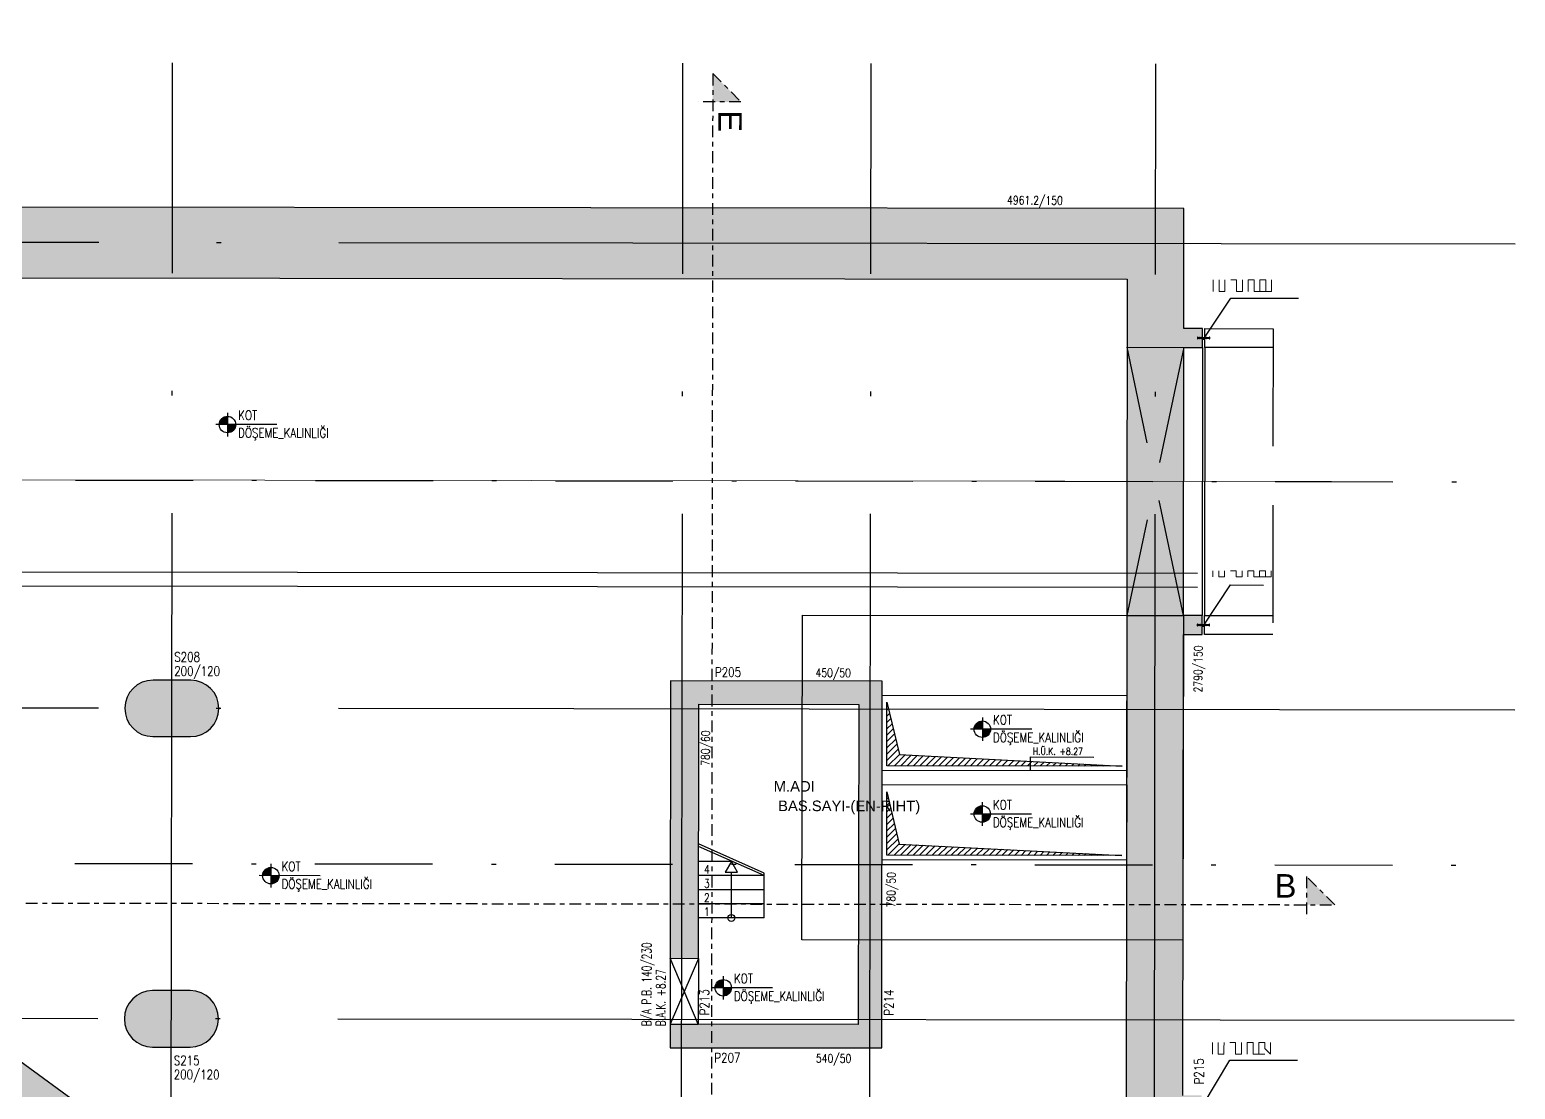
# Model space of a CAD drawing. Header units: millimetres. Extents: x 400382 to 401267, y 4543945 to 4544126.
# Drawn here: x 400792.59 to 400824.16, y 4544017 to 4544039.52 of the extents above; entities that cross this region are included whole.
import ezdxf
from ezdxf.enums import TextEntityAlignment as Align

# ---------------------------------------------------------------- set-up
doc = ezdxf.new("R2010")
doc.units = ezdxf.units.MM
for name, pattern in [('AKS', [3, 2.5, -0.25, 0, -0.25]), ('CENTER', [2, 1.25, -0.25, 0.25, -0.25]), ('CIZGI', [0.4, 0.25, -0.15]), ('DASHDOT2', [0.5, 0.25, -0.125, 0, -0.125]), ('HIDDEN', [0.375, 0.25, -0.125]), ('UUC-ST-KAL-I05-101-U-000$0$ACAD_ISO05W100', [33, 24, -3, 0, -3, 0, -3])]:
    doc.linetypes.add(name, pattern=pattern)
doc.layers.add('A-DETL', color=90, linetype='Continuous', lineweight=15)
for name, color, linetype in [('aks prota', 2, 'AKS'), ('boşluk prota', 2, 'Continuous'), ('boşluk taraması prota', 252, 'Continuous'), ('kesit tarama prota', 252, 'Continuous'), ('kiriş prota', 6, 'Continuous'), ('kolon prota', 1, 'Continuous'), ('kolon tarama prota', 252, 'Continuous'), ('lkolon prota', 4, 'Continuous'), ('lperde prota', 4, 'Continuous'), ('merdiven prota', 2, 'Continuous'), ('metraj prota', 2, 'Continuous'), ('not prota', 2, 'Continuous'), ('not çizgisi prota', 4, 'Continuous'), ('perde prota', 1, 'Continuous'), ('PRT-AL-TUNEL_EKSENI', 14, 'DASHDOT2'), ('skesit prota', 7, 'Continuous'), ('st-s_level (kot)', 6, 'Continuous'), ('st-s_levelmark (kot işareti)', 4, 'Continuous'), ('st_s_not çizgisi', 4, 'CIZGI'), ('st_s_ölçü', 4, 'Continuous'), ('temel prota', 6, 'Continuous'), ('tkesit prota', 7, 'Continuous'), ('tkolon prota', 6, 'Continuous'), ('tnot prota', 4, 'Continuous'), ('tperde prota', 6, 'Continuous'), ('UUC-ST-KAL-I05-101-U-000$0$st_s_su tutucu', 2, 'Continuous')]:
    doc.layers.add(name, color=color, linetype=linetype)
doc.styles.add('Arial', font='Arial.ttf')
doc.styles.add('OLCU', font='romanstw.shx')
doc.styles.add('PRT-MI-a_Arial', font='Arial.ttf', dxfattribs={"height": 30})
doc.styles.add('tkolon', font='romanstw.shx')
doc.styles.add('TNOT', font='romanstw.shx', dxfattribs={"width": 0.8, "height": 250})

msp = doc.modelspace()

# ---------------------------------------------------------------- hatches: boundary and pattern name
at = {"layer": 'kesit tarama prota'}
h = msp.add_hatch(color=256, dxfattribs=at)
h.dxf.hatch_style = 1
h.paths.add_polyline_path([(400807.70541, 4544037.98835), (400807.10616, 4544038.5891), (400807.10541, 4544037.9891)])
h = msp.add_hatch(color=256, dxfattribs=at)
h.dxf.hatch_style = 1
h.paths.add_polyline_path([(400819.72639, 4544021.52404), (400820.32565, 4544020.92328), (400819.72564, 4544020.92403)])
at = {"layer": 'kolon tarama prota'}
h = msp.add_hatch(color=256, dxfattribs=at)
h.dxf.hatch_style = 1
h.paths.add_polyline_path([(400803.72632, 4544009.33707), (400715.93468, 4544073.28909), (400690.79298, 4544038.77523), (400692.00541, 4544037.89203), (400705.8401, 4544027.81608), (400705.82967, 4544017.50939), (400720.00495, 4544017.49169), (400733.14296, 4544007.9252), (400805.78903, 4544007.83448)])
h.paths.add_polyline_path([(400733.45489, 4544009.92483), (400720.72959, 4544019.1908), (400707.52936, 4544019.20728), (400707.54135, 4544028.80376), (400693.46935, 4544039.05249), (400716.49142, 4544070.65657), (400799.97638, 4544009.84175)], flags=16)
h.paths.add_polyline_path([(400750.0006, 4544017.95423), (400750.00216, 4544019.20424), (400747.90215, 4544019.20686), (400747.90058, 4544017.95685), (400746.43136, 4544017.95869), (400746.4411, 4544025.75874), (400750.64986, 4544025.75349), (400750.6483, 4544024.50348), (400752.74831, 4544024.50085), (400752.74935, 4544025.75086), (400762.30539, 4544025.73893), (400762.30436, 4544024.48873), (400764.03966, 4544024.48656), (400764.03148, 4544017.93671), (400761.73966, 4544017.93957), (400761.74122, 4544019.18958), (400759.64121, 4544019.1922), (400759.63964, 4544017.94219)], flags=0)
h.paths.add_polyline_path([(400750.30098, 4544018.25386), (400750.30254, 4544019.50387), (400747.60252, 4544019.50724), (400747.60096, 4544018.25723), (400746.73174, 4544018.25832), (400746.74073, 4544025.45836), (400750.34948, 4544025.45386), (400750.34792, 4544024.20385), (400753.04794, 4544024.20048), (400753.0495, 4544025.45049), (400762.00554, 4544025.4393), (400762.00398, 4544024.1891), (400763.73928, 4544024.18693), (400763.73185, 4544018.23709), (400762.04004, 4544018.2392), (400762.0416, 4544019.48921), (400759.34158, 4544019.49258), (400759.34002, 4544018.24257)], flags=0)
h.paths.add_polyline_path([(400728.48066, 4544057.22162), (400728.23818, 4544057.39825), (400729.41578, 4544059.01483), (400729.65826, 4544058.83819)], flags=0)
h = msp.add_hatch(color=256, dxfattribs=at)
h.dxf.hatch_style = 1
h.paths.add_polyline_path([(400769.48527, 4544034.28003), (400815.91744, 4544034.22205), (400815.88634, 4544009.32188), (400803.72632, 4544009.33707), (400805.78903, 4544007.83448), (400817.08448, 4544007.82037), (400817.08766, 4544010.37039), (400817.48766, 4544010.36989), (400817.48816, 4544010.76989), (400817.08816, 4544010.77039), (400817.09528, 4544016.47043), (400817.49528, 4544016.46993), (400817.49578, 4544016.86993), (400817.09578, 4544016.87043), (400817.10802, 4544026.6705), (400817.50802, 4544026.67), (400817.50852, 4544027.07), (400817.10852, 4544027.0705), (400817.11563, 4544032.77054), (400817.51564, 4544032.77004), (400817.51614, 4544033.17004), (400817.11613, 4544033.17054), (400817.11932, 4544035.72056), (400767.42256, 4544035.78262)])
h = msp.add_hatch(color=256, dxfattribs=at)
h.dxf.hatch_style = 1
edge = h.paths.add_edge_path()
edge.add_arc((400795.21087, 4544025.09783), 0.6, 89.928447, 269.928447)
edge.add_line((400795.21012, 4544024.49783), (400796.01013, 4544024.49683))
edge.add_arc((400796.01088, 4544025.09683), 0.6, 269.928447, 449.928447)
edge.add_line((400796.01163, 4544025.69684), (400795.21162, 4544025.69783))
h = msp.add_hatch(color=256, dxfattribs=at)
h.dxf.hatch_style = 1
h.paths.add_polyline_path([(400810.70945, 4544025.67848), (400806.20942, 4544025.6841), (400806.20205, 4544019.78426), (400806.80206, 4544019.78351), (400806.8088, 4544025.18335), (400810.20882, 4544025.1791), (400810.20033, 4544018.37906), (400806.2003, 4544018.38405), (400806.19968, 4544017.88405), (400810.69971, 4544017.87843)])
h = msp.add_hatch(color=256, dxfattribs=at)
h.dxf.hatch_style = 1
edge = h.paths.add_edge_path()
edge.add_arc((400795.20263, 4544018.49779), 0.6, 89.928447, 269.928447)
edge.add_line((400795.20188, 4544017.89778), (400796.00188, 4544017.89678))
edge.add_arc((400796.00263, 4544018.49679), 0.6, 269.928447, 449.928447)
edge.add_line((400796.00338, 4544019.09679), (400795.20338, 4544019.09779))
at = {"layer": 'st-s_levelmark (kot işareti)'}
h = msp.add_hatch(color=256, dxfattribs=at)
h.paths.add_polyline_path([(400796.79369, 4544031.30466, 0.41421356), (400796.61847, 4544031.12988), (400796.79347, 4544031.12966)])
h.paths.add_polyline_path([(400796.96847, 4544031.12944), (400796.79347, 4544031.12966), (400796.79325, 4544030.95466, 0.41421356)])
h = msp.add_hatch(color=256, dxfattribs=at)
h.paths.add_polyline_path([(400812.83681, 4544024.82971, 0.41421356), (400812.66159, 4544024.65493), (400812.83659, 4544024.65471)])
h.paths.add_polyline_path([(400813.01159, 4544024.65449), (400812.83659, 4544024.65471), (400812.83637, 4544024.47971, 0.41421356)])
h = msp.add_hatch(color=256, dxfattribs=at)
h.paths.add_polyline_path([(400812.83455, 4544023.02639, 0.41421356), (400812.65933, 4544022.85161), (400812.83434, 4544022.85139)])
h.paths.add_polyline_path([(400813.00934, 4544022.85117), (400812.83434, 4544022.85139), (400812.83412, 4544022.67639, 0.41421356)])
h = msp.add_hatch(color=256, dxfattribs=at)
h.paths.add_polyline_path([(400797.71639, 4544021.71645, 0.41421356), (400797.54117, 4544021.54166), (400797.71618, 4544021.54145)])
h.paths.add_polyline_path([(400797.89118, 4544021.54123), (400797.71618, 4544021.54145), (400797.71596, 4544021.36644, 0.41421356)])
h = msp.add_hatch(color=256, dxfattribs=at)
h.paths.add_polyline_path([(400807.33027, 4544019.3331, 0.41421356), (400807.15505, 4544019.15832), (400807.33005, 4544019.1581)])
h.paths.add_polyline_path([(400807.50505, 4544019.15788), (400807.33005, 4544019.1581), (400807.32983, 4544018.9831, 0.41421356)])

# ---------------------------------------------------------------- linework, layer by layer
at = {"layer": 'A-DETL', "color": 1, "lineweight": 5}
msp.add_line((400664.53233, 4544030.11107), (400820.25627, 4544029.91659), dxfattribs=at)
at = {"layer": 'aks prota', "ltscale": 10}
for p, q in [((400795.58484, 4544004.24919), (400795.62801, 4544038.81864)), ((400806.42991, 4544004.23565), (400806.47309, 4544038.81026)), ((400810.42994, 4544004.23065), (400810.47312, 4544038.80526)), ((400816.47998, 4544004.22309), (400816.52316, 4544038.79771)), ((400824.16231, 4544034.96176), (400660.96834, 4544035.16556)), ((400824.14995, 4544025.06169), (400660.95598, 4544025.26549)), ((400824.14171, 4544018.46165), (400660.94774, 4544018.66545))]:
    msp.add_line(p, q, dxfattribs=at)
at = {"layer": 'boşluk prota', "ltscale": 0.05}
for p, q in [((400810.8072, 4544023.87721), (400810.80889, 4544025.22722)), ((400810.80889, 4544025.22722), (400811.0736, 4544024.11423)), ((400815.80451, 4544023.87097), (400810.8072, 4544023.87721)), ((400811.0736, 4544024.11423), (400815.80451, 4544023.87097)), ((400810.805, 4544021.97606), (400810.80668, 4544023.32607)), ((400810.80668, 4544023.32607), (400811.07139, 4544022.21308)), ((400811.07139, 4544022.21308), (400815.8023, 4544021.96982)), ((400815.8023, 4544021.96982), (400810.805, 4544021.97606))]:
    msp.add_line(p, q, dxfattribs=at)
at = {"layer": 'boşluk taraması prota', "linetype": 'Continuous', "ltscale": 2}
for p, q in [((400810.80886, 4544025.20039), (400810.81404, 4544025.20556)), ((400810.80835, 4544024.79627), (400810.89163, 4544024.87934)), ((400810.80852, 4544024.93098), (400810.86576, 4544024.98808)), ((400810.80869, 4544025.06568), (400810.8399, 4544025.09682)), ((400810.80785, 4544024.39216), (400810.96921, 4544024.55312)), ((400810.80801, 4544024.52686), (400810.94335, 4544024.66186)), ((400810.80818, 4544024.66157), (400810.91749, 4544024.7706)), ((400810.80734, 4544023.98804), (400811.0468, 4544024.22691)), ((400810.80751, 4544024.12275), (400811.02094, 4544024.33565)), ((400810.80768, 4544024.25745), (400810.99508, 4544024.44438)), ((400810.83107, 4544023.87718), (400811.07266, 4544024.11817)), ((400810.96577, 4544023.87701), (400811.19722, 4544024.10787)), ((400811.10048, 4544023.87684), (400811.32548, 4544024.10128)), ((400811.23518, 4544023.87667), (400811.45374, 4544024.09468)), ((400811.36989, 4544023.8765), (400811.582, 4544024.08809)), ((400811.50459, 4544023.87634), (400811.71026, 4544024.08149)), ((400811.6393, 4544023.87617), (400811.83853, 4544024.0749)), ((400811.774, 4544023.876), (400811.96679, 4544024.0683)), ((400811.90871, 4544023.87583), (400812.09505, 4544024.06171)), ((400812.04341, 4544023.87566), (400812.22331, 4544024.05511)), ((400812.17812, 4544023.87549), (400812.35157, 4544024.04852)), ((400812.31282, 4544023.87533), (400812.47983, 4544024.04192)), ((400812.44753, 4544023.87516), (400812.6081, 4544024.03533)), ((400812.58223, 4544023.87499), (400812.73636, 4544024.02873)), ((400812.71694, 4544023.87482), (400812.86462, 4544024.02214)), ((400812.85164, 4544023.87465), (400812.99288, 4544024.01554)), ((400812.98635, 4544023.87449), (400813.12114, 4544024.00895)), ((400813.12105, 4544023.87432), (400813.2494, 4544024.00235)), ((400813.25576, 4544023.87415), (400813.37767, 4544023.99575)), ((400813.39046, 4544023.87398), (400813.50593, 4544023.98916)), ((400813.52517, 4544023.87381), (400813.63419, 4544023.98256)), ((400813.65987, 4544023.87364), (400813.76245, 4544023.97597)), ((400813.79457, 4544023.87348), (400813.89071, 4544023.96937)), ((400813.92928, 4544023.87331), (400814.01897, 4544023.96278)), ((400814.06398, 4544023.87314), (400814.14724, 4544023.95618)), ((400814.19869, 4544023.87297), (400814.2755, 4544023.94959)), ((400814.33339, 4544023.8728), (400814.40376, 4544023.94299)), ((400814.4681, 4544023.87263), (400814.53202, 4544023.9364)), ((400814.6028, 4544023.87247), (400814.66028, 4544023.9298)), ((400814.73751, 4544023.8723), (400814.78854, 4544023.92321)), ((400814.87221, 4544023.87213), (400814.91681, 4544023.91661)), ((400815.00692, 4544023.87196), (400815.04507, 4544023.91002)), ((400815.14162, 4544023.87179), (400815.17333, 4544023.90342)), ((400815.27633, 4544023.87163), (400815.30159, 4544023.89683)), ((400815.41103, 4544023.87146), (400815.42985, 4544023.89023)), ((400815.54574, 4544023.87129), (400815.55811, 4544023.88364)), ((400815.68044, 4544023.87112), (400815.68638, 4544023.87704)), ((400810.80665, 4544023.29924), (400810.81183, 4544023.30441)), ((400810.80614, 4544022.89512), (400810.88942, 4544022.97819)), ((400810.80631, 4544023.02983), (400810.86356, 4544023.08693)), ((400810.80648, 4544023.16453), (400810.8377, 4544023.19567)), ((400810.80564, 4544022.49101), (400810.96701, 4544022.65197)), ((400810.80581, 4544022.62571), (400810.94115, 4544022.76071)), ((400810.80598, 4544022.76042), (400810.91528, 4544022.86945)), ((400810.80514, 4544022.08689), (400811.0446, 4544022.32576)), ((400810.8053, 4544022.2216), (400811.01873, 4544022.4345)), ((400810.80547, 4544022.3563), (400810.99287, 4544022.54323)), ((400810.82886, 4544021.97603), (400811.07046, 4544022.21702)), ((400810.96357, 4544021.97586), (400811.19501, 4544022.20672)), ((400811.09827, 4544021.97569), (400811.32327, 4544022.20013)), ((400811.23298, 4544021.97552), (400811.45154, 4544022.19353)), ((400811.36768, 4544021.97535), (400811.5798, 4544022.18694)), ((400811.50239, 4544021.97519), (400811.70806, 4544022.18034)), ((400811.63709, 4544021.97502), (400811.83632, 4544022.17375)), ((400811.7718, 4544021.97485), (400811.96458, 4544022.16715)), ((400811.9065, 4544021.97468), (400812.09284, 4544022.16056)), ((400812.04121, 4544021.97451), (400812.22111, 4544022.15396)), ((400812.17591, 4544021.97434), (400812.34937, 4544022.14737)), ((400812.31062, 4544021.97418), (400812.47763, 4544022.14077)), ((400812.44532, 4544021.97401), (400812.60589, 4544022.13418)), ((400812.58003, 4544021.97384), (400812.73415, 4544022.12758)), ((400812.71473, 4544021.97367), (400812.86241, 4544022.12099)), ((400812.84944, 4544021.9735), (400812.99068, 4544022.11439)), ((400812.98414, 4544021.97334), (400813.11894, 4544022.1078)), ((400813.11885, 4544021.97317), (400813.2472, 4544022.1012)), ((400813.25355, 4544021.973), (400813.37546, 4544022.0946)), ((400813.38825, 4544021.97283), (400813.50372, 4544022.08801)), ((400813.52296, 4544021.97266), (400813.63198, 4544022.08141)), ((400813.65766, 4544021.97249), (400813.76025, 4544022.07482)), ((400813.79237, 4544021.97233), (400813.88851, 4544022.06822)), ((400813.92707, 4544021.97216), (400814.01677, 4544022.06163)), ((400814.06178, 4544021.97199), (400814.14503, 4544022.05503)), ((400814.19648, 4544021.97182), (400814.27329, 4544022.04844)), ((400814.33119, 4544021.97165), (400814.40155, 4544022.04184)), ((400814.46589, 4544021.97148), (400814.52982, 4544022.03525)), ((400814.6006, 4544021.97132), (400814.65808, 4544022.02865)), ((400814.7353, 4544021.97115), (400814.78634, 4544022.02206)), ((400814.87001, 4544021.97098), (400814.9146, 4544022.01546)), ((400815.00471, 4544021.97081), (400815.04286, 4544022.00887)), ((400815.13942, 4544021.97064), (400815.17112, 4544022.00227)), ((400815.27412, 4544021.97048), (400815.29938, 4544021.99568)), ((400815.40883, 4544021.97031), (400815.42765, 4544021.98908)), ((400815.54353, 4544021.97014), (400815.55591, 4544021.98249)), ((400815.67824, 4544021.96997), (400815.68417, 4544021.97589))]:
    msp.add_line(p, q, dxfattribs=at)
at = {"layer": 'kiriş prota'}
for p, q in [((400817.51564, 4544032.77004), (400817.50852, 4544027.07)), ((400808.20041, 4544020.64157), (400808.20161, 4544021.59625))]:
    msp.add_line(p, q, dxfattribs=at)
at = {"layer": 'kolon prota', "color": 1}
for p, q in [((400796.01163, 4544025.69684), (400795.21162, 4544025.69783)), ((400795.21012, 4544024.49783), (400796.01013, 4544024.49683)), ((400796.00338, 4544019.09679), (400795.20338, 4544019.09779)), ((400795.20188, 4544017.89778), (400796.00188, 4544017.89678))]:
    msp.add_line(p, q, dxfattribs=at)
for centre, start, end in [((400795.21087, 4544025.09783), 89.928447, 269.928447), ((400796.01088, 4544025.09683), 269.928447, 89.928447), ((400795.20263, 4544018.49779), 89.928447, 269.928447), ((400796.00263, 4544018.49679), 269.928447, 89.928447)]:
    msp.add_arc(centre, 0.6, start, end, dxfattribs=at)
at = {"layer": 'kolon tarama prota'}
for p, q in [((400817.56564, 4544032.76998), (400817.56614, 4544033.16998)), ((400817.56614, 4544033.16998), (400819.01615, 4544033.16817)), ((400817.56564, 4544032.76998), (400817.55852, 4544027.06994)), ((400819.01565, 4544032.76817), (400817.56564, 4544032.76998)), ((400817.55802, 4544026.66994), (400817.55852, 4544027.06994)), ((400817.55852, 4544027.06994), (400819.00853, 4544027.06813)), ((400819.00803, 4544026.66813), (400817.55802, 4544026.66994))]:
    msp.add_line(p, q, dxfattribs=at)
at = {"layer": 'kolon tarama prota', "linetype": 'HIDDEN', "ltscale": 10}
msp.add_line((400819.01615, 4544033.16817), (400819.00803, 4544026.66813), dxfattribs=at)
at = {"layer": 'merdiven prota', "linetype": 'HIDDEN', "ltscale": 10}
for p, q in [((400817.11563, 4544032.77054), (400815.90851, 4544027.072)), ((400815.91563, 4544032.77204), (400817.11563, 4544032.77054)), ((400817.10852, 4544027.0705), (400815.91563, 4544032.77204)), ((400815.90851, 4544027.072), (400817.10852, 4544027.0705)), ((400808.20154, 4544021.54158), (400806.8023, 4544022.16243)), ((400808.20161, 4544021.59625), (400806.80237, 4544022.2171)), ((400807.52351, 4544021.84243), (400806.80463, 4544021.84333)), ((400808.20154, 4544021.54158), (400806.80425, 4544021.54332)), ((400808.20116, 4544021.24158), (400806.80388, 4544021.24332)), ((400808.20079, 4544020.94157), (400806.80351, 4544020.94332)), ((400808.20041, 4544020.64157), (400806.80313, 4544020.64332)), ((400806.19933, 4544019.78406), (400806.80206, 4544019.78351)), ((400806.80031, 4544018.38493), (400806.19933, 4544019.78406)), ((400806.80206, 4544019.78351), (400806.2003, 4544018.38405)), ((400806.2003, 4544018.38405), (400806.80031, 4544018.38493))]:
    msp.add_line(p, q, dxfattribs=at)
at = {"layer": 'metraj prota', "color": 4}
msp.add_lwpolyline([(400807.50327, 4544021.84245), (400807.37309, 4544021.61761), (400807.63289, 4544021.61729)], close=True, dxfattribs=at)
msp.add_lwpolyline([(400807.50177, 4544020.64244), (400807.50299, 4544021.61745)], dxfattribs=at)
msp.add_circle((400807.50177, 4544020.64244), 0.075, dxfattribs=at)
at = {"layer": 'not prota', "ltscale": 0.1}
for p, q in [((400813.85981, 4544023.77339), (400813.86017, 4544024.06359)), ((400813.86017, 4544024.06359), (400815.20471, 4544024.06191))]:
    msp.add_line(p, q, dxfattribs=at)
at = {"layer": 'not çizgisi prota'}
for points in [[(400817.54964, 4544032.96866), (400818.11418, 4544033.82006), (400819.55257, 4544033.81826)], [(400817.54202, 4544026.86862), (400818.10656, 4544027.72002), (400818.81277, 4544027.71914)], [(400817.52928, 4544016.66855), (400818.09395, 4544017.61995), (400819.53234, 4544017.61815)]]:
    msp.add_lwpolyline(points, dxfattribs=at)
at = {"layer": 'perde prota'}
for p, q in [((400715.93468, 4544073.28909), (400805.78903, 4544007.83448)), ((400817.11932, 4544035.72056), (400767.42256, 4544035.78262)), ((400817.11613, 4544033.17054), (400817.11932, 4544035.72056)), ((400769.48527, 4544034.28003), (400815.91744, 4544034.22205)), ((400815.91744, 4544034.22205), (400815.88634, 4544009.32188)), ((400817.51614, 4544033.17004), (400817.11613, 4544033.17054)), ((400817.51564, 4544032.77004), (400817.51614, 4544033.17004)), ((400817.10852, 4544027.0705), (400817.11563, 4544032.77054)), ((400817.11563, 4544032.77054), (400817.51564, 4544032.77004)), ((400817.50852, 4544027.07), (400817.10852, 4544027.0705)), ((400817.50802, 4544026.67), (400817.50852, 4544027.07)), ((400817.09578, 4544016.87043), (400817.10802, 4544026.6705)), ((400817.10802, 4544026.6705), (400817.50802, 4544026.67)), ((400806.20942, 4544025.6841), (400806.20205, 4544019.78426)), ((400810.70945, 4544025.67848), (400806.20942, 4544025.6841)), ((400810.69971, 4544017.87843), (400810.70945, 4544025.67848)), ((400806.80206, 4544019.78351), (400806.8088, 4544025.18335)), ((400806.8088, 4544025.18335), (400810.20882, 4544025.1791)), ((400810.20882, 4544025.1791), (400810.20033, 4544018.37906)), ((400806.19933, 4544019.78406), (400806.2003, 4544018.38405)), ((400806.20205, 4544019.78426), (400806.80206, 4544019.78351)), ((400806.80206, 4544019.78351), (400806.80031, 4544018.38493)), ((400806.2003, 4544018.38405), (400806.19968, 4544017.88405)), ((400810.20033, 4544018.37906), (400806.2003, 4544018.38405)), ((400806.19968, 4544017.88405), (400810.69971, 4544017.87843))]:
    msp.add_line(p, q, dxfattribs=at)
at = {"layer": 'PRT-AL-TUNEL_EKSENI', "ltscale": 10}
for p, q in [((400660.96204, 4544030.11553), (400824.15601, 4544029.91172)), ((400660.95186, 4544021.96547), (400824.14583, 4544021.76167))]:
    msp.add_line(p, q, dxfattribs=at)
at = {"layer": 'skesit prota', "linetype": 'CENTER', "ltscale": 0.2}
for p, q in [((400807.10616, 4544038.5891), (400807.05813, 4544000.13444)), ((400807.10616, 4544038.5891), (400807.70541, 4544037.98835)), ((400807.70541, 4544037.98835), (400806.80541, 4544037.98947)), ((400819.72639, 4544021.52404), (400819.72527, 4544020.62403)), ((400820.32565, 4544020.92328), (400819.72639, 4544021.52404)), ((400657.75932, 4544021.1263), (400820.32565, 4544020.92328))]:
    msp.add_line(p, q, dxfattribs=at)
at = {"layer": 'st-s_levelmark (kot işareti)'}
for p, q in [((400796.79379, 4544031.37966), (400796.79316, 4544030.87966)), ((400797.84348, 4544031.12835), (400796.54347, 4544031.12997)), ((400812.8369, 4544024.90471), (400812.83628, 4544024.40471)), ((400813.88659, 4544024.6534), (400812.58659, 4544024.65502)), ((400812.83465, 4544023.10139), (400812.83402, 4544022.60139)), ((400813.88434, 4544022.85008), (400812.58433, 4544022.8517)), ((400797.71649, 4544021.79145), (400797.71586, 4544021.29144)), ((400798.76618, 4544021.54013), (400797.46617, 4544021.54176)), ((400808.38006, 4544019.15679), (400807.08005, 4544019.15841)), ((400807.33036, 4544019.4081), (400807.32974, 4544018.9081))]:
    msp.add_line(p, q, dxfattribs=at)
for centre in [(400796.79347, 4544031.12966), (400812.83659, 4544024.65471), (400812.83434, 4544022.85139), (400797.71618, 4544021.54145), (400807.33005, 4544019.1581)]:
    msp.add_circle(centre, 0.175, dxfattribs=at)
at = {"layer": 'st_s_ölçü', "color": 6, "lineweight": 0}
for p, q in [((400817.7444, 4544034.08399), (400817.74425, 4544033.96023)), ((400817.7444, 4544034.08399), (400817.74456, 4544034.20775)), ((400817.74456, 4544034.20775), (400817.7444, 4544034.08399)), ((400817.86832, 4544034.2076), (400817.86801, 4544033.96008)), ((400817.99177, 4544033.95992), (400817.99208, 4544034.20744)), ((400818.11584, 4544034.20729), (400818.2396, 4544034.20713)), ((400818.2396, 4544034.20713), (400818.23929, 4544033.95961)), ((400818.2396, 4544034.20713), (400818.23929, 4544033.95961)), ((400818.36305, 4544033.95946), (400818.36336, 4544034.20698)), ((400818.48712, 4544034.20682), (400818.48681, 4544033.9593)), ((400818.48712, 4544034.20682), (400818.61088, 4544034.20667)), ((400818.61088, 4544034.20667), (400818.61057, 4544033.95915)), ((400818.73433, 4544033.95899), (400818.73464, 4544034.20652)), ((400818.73449, 4544034.08276), (400818.73433, 4544033.95899)), ((400818.73464, 4544034.20652), (400818.73449, 4544034.08276)), ((400818.8584, 4544034.20636), (400818.73464, 4544034.20652)), ((400818.8584, 4544034.20636), (400818.85809, 4544033.95884)), ((400818.85825, 4544034.0826), (400818.8584, 4544034.20636)), ((400818.98185, 4544033.95869), (400818.98216, 4544034.20621)), ((400817.86801, 4544033.96008), (400817.99177, 4544033.95992)), ((400818.23929, 4544033.95961), (400818.36305, 4544033.95946)), ((400818.61057, 4544033.95915), (400818.73433, 4544033.95899)), ((400818.73433, 4544033.95899), (400818.85809, 4544033.95884)), ((400818.85809, 4544033.95884), (400818.98185, 4544033.95869)), ((400817.73683, 4544028.01973), (400817.73668, 4544027.89597)), ((400817.86059, 4544028.01957), (400817.86044, 4544027.89581)), ((400817.9842, 4544027.89566), (400817.98435, 4544028.01942)), ((400818.10811, 4544028.01927), (400818.23187, 4544028.01911)), ((400818.23187, 4544028.01911), (400818.23172, 4544027.89535)), ((400818.23187, 4544028.01911), (400818.23172, 4544027.89535)), ((400818.35548, 4544027.8952), (400818.35563, 4544028.01896)), ((400818.47939, 4544028.0188), (400818.47924, 4544027.89504)), ((400818.47939, 4544028.0188), (400818.60315, 4544028.01865)), ((400818.60315, 4544028.01865), (400818.603, 4544027.89489)), ((400818.72676, 4544027.89473), (400818.72692, 4544028.01849)), ((400818.72692, 4544028.01849), (400818.72676, 4544027.89473)), ((400818.85068, 4544028.01834), (400818.72692, 4544028.01849)), ((400818.85068, 4544028.01834), (400818.85052, 4544027.89458)), ((400818.97428, 4544027.89442), (400818.97444, 4544028.01818)), ((400817.86044, 4544027.89581), (400817.9842, 4544027.89566)), ((400818.23172, 4544027.89535), (400818.35548, 4544027.8952)), ((400818.603, 4544027.89489), (400818.72676, 4544027.89473)), ((400818.72676, 4544027.89473), (400818.85052, 4544027.89458)), ((400818.85052, 4544027.89458), (400818.97428, 4544027.89442)), ((400817.72416, 4544017.87137), (400817.72431, 4544017.99513)), ((400817.72431, 4544017.99513), (400817.72416, 4544017.87137)), ((400817.84807, 4544017.99498), (400817.84792, 4544017.87122)), ((400817.97168, 4544017.87106), (400817.97183, 4544017.99482)), ((400818.09559, 4544017.99467), (400818.21935, 4544017.99451)), ((400818.21935, 4544017.99451), (400818.21905, 4544017.74699)), ((400818.21935, 4544017.99451), (400818.2192, 4544017.87075)), ((400818.34296, 4544017.8706), (400818.34311, 4544017.99436)), ((400818.46688, 4544017.9942), (400818.46657, 4544017.74668)), ((400818.46688, 4544017.9942), (400818.59064, 4544017.99405)), ((400818.59064, 4544017.99405), (400818.59048, 4544017.87029)), ((400818.71424, 4544017.87014), (400818.7144, 4544017.9939)), ((400818.7144, 4544017.9939), (400818.71424, 4544017.87014)), ((400818.83816, 4544017.99374), (400818.7144, 4544017.9939)), ((400818.838, 4544017.86998), (400818.83816, 4544017.99374)), ((400818.83816, 4544017.99374), (400818.838, 4544017.86998)), ((400818.96176, 4544017.86983), (400818.96192, 4544017.99359)), ((400817.72416, 4544017.87137), (400817.724, 4544017.74761)), ((400817.84792, 4544017.87122), (400817.84776, 4544017.74746)), ((400817.84776, 4544017.74746), (400817.97152, 4544017.7473)), ((400817.97152, 4544017.7473), (400817.97168, 4544017.87106)), ((400818.2192, 4544017.87075), (400818.21905, 4544017.74699)), ((400818.21905, 4544017.74699), (400818.34281, 4544017.74684)), ((400818.34281, 4544017.74684), (400818.34296, 4544017.8706)), ((400818.59048, 4544017.87029), (400818.59033, 4544017.74653)), ((400818.59033, 4544017.74653), (400818.71409, 4544017.74637)), ((400818.71409, 4544017.74637), (400818.71424, 4544017.87014)), ((400818.71424, 4544017.87014), (400818.71409, 4544017.74637)), ((400818.71409, 4544017.74637), (400818.83785, 4544017.74622)), ((400818.838, 4544017.86998), (400818.96161, 4544017.74607)), ((400818.96161, 4544017.74607), (400818.96176, 4544017.86983))]:
    msp.add_line(p, q, dxfattribs=at)
at = {"layer": 'temel prota', "color": 5}
for p, q in [((400666.00862, 4544028.15921), (400817.40964, 4544027.97013)), ((400666.00825, 4544027.85921), (400817.40927, 4544027.67013)), ((400809.00257, 4544020.17829), (400809.01119, 4544027.08061)), ((400809.01119, 4544027.08061), (400817.10852, 4544027.0705)), ((400817.10852, 4544027.0705), (400817.0999, 4544020.16818)), ((400810.7047, 4544021.87618), (400810.70908, 4544025.37848)), ((400810.70708, 4544023.77733), (400810.70908, 4544025.37848)), ((400810.70908, 4544025.37848), (400815.90639, 4544025.37199)), ((400810.70908, 4544025.37848), (400815.90639, 4544025.37199)), ((400815.90639, 4544025.37199), (400815.90201, 4544021.86969)), ((400815.90639, 4544025.37199), (400815.90439, 4544023.77084)), ((400815.90439, 4544023.77084), (400810.70708, 4544023.77733)), ((400810.70487, 4544021.87618), (400810.70687, 4544023.47733)), ((400810.70687, 4544023.47733), (400815.90401, 4544023.47084)), ((400815.90401, 4544023.47084), (400815.90201, 4544021.86969)), ((400815.90201, 4544021.86969), (400810.7047, 4544021.87618)), ((400815.90201, 4544021.86969), (400810.70487, 4544021.87618)), ((400817.0999, 4544020.16818), (400809.00257, 4544020.17829))]:
    msp.add_line(p, q, dxfattribs=at)
at = {"layer": 'UUC-ST-KAL-I05-101-U-000$0$st_s_su tutucu', "linetype": 'UUC-ST-KAL-I05-101-U-000$0$ACAD_ISO05W100', "ltscale": 0.05}
for p, q in [((400817.41129, 4544032.98577), (400817.41125, 4544032.95457)), ((400817.41125, 4544032.95457), (400817.41645, 4544032.95457)), ((400817.41649, 4544032.98577), (400817.41129, 4544032.98577)), ((400817.41645, 4544032.95457), (400817.42513, 4544032.96755)), ((400817.42514, 4544032.97275), (400817.41649, 4544032.98577)), ((400817.42513, 4544032.96755), (400817.44581, 4544032.96753)), ((400817.44582, 4544032.97273), (400817.42514, 4544032.97275)), ((400817.44581, 4544032.96753), (400817.44581, 4544032.96168)), ((400817.44581, 4544032.96168), (400817.44992, 4544032.96167)), ((400817.44583, 4544032.97858), (400817.44582, 4544032.97273)), ((400817.44995, 4544032.97858), (400817.44583, 4544032.97858)), ((400817.44992, 4544032.96167), (400817.44993, 4544032.96752)), ((400817.44993, 4544032.96752), (400817.48264, 4544032.96748)), ((400817.44994, 4544032.97272), (400817.44995, 4544032.97858)), ((400817.48265, 4544032.97268), (400817.44994, 4544032.97272)), ((400817.48264, 4544032.96748), (400817.48264, 4544032.96163)), ((400817.48264, 4544032.96163), (400817.48675, 4544032.96163)), ((400817.48266, 4544032.97853), (400817.48265, 4544032.97268)), ((400817.48677, 4544032.97853), (400817.48266, 4544032.97853)), ((400817.48675, 4544032.96163), (400817.48676, 4544032.96748)), ((400817.48676, 4544032.96748), (400817.52459, 4544032.96743)), ((400817.48677, 4544032.97268), (400817.48677, 4544032.97853)), ((400817.5326, 4544032.97262), (400817.48677, 4544032.97268)), ((400817.52609, 4544032.96483), (400817.51472, 4544032.9452)), ((400817.51622, 4544032.9426), (400817.56624, 4544032.94253)), ((400817.52223, 4544032.94952), (400817.5341, 4544032.97002)), ((400817.55874, 4544032.94688), (400817.52373, 4544032.94692)), ((400817.54843, 4544032.97), (400817.56025, 4544032.94948)), ((400817.59577, 4544032.97254), (400817.54994, 4544032.9726)), ((400817.56775, 4544032.94513), (400817.55643, 4544032.96479)), ((400817.55794, 4544032.96739), (400817.59577, 4544032.96734)), ((400817.59577, 4544032.96734), (400817.59576, 4544032.96149)), ((400817.59576, 4544032.96149), (400817.59988, 4544032.96148)), ((400817.59578, 4544032.97839), (400817.59577, 4544032.97254)), ((400817.5999, 4544032.97839), (400817.59578, 4544032.97839)), ((400817.59988, 4544032.96148), (400817.59988, 4544032.96734)), ((400817.59988, 4544032.96734), (400817.6326, 4544032.9673)), ((400817.59989, 4544032.97254), (400817.5999, 4544032.97839)), ((400817.6326, 4544032.9725), (400817.59989, 4544032.97254)), ((400817.6326, 4544032.9673), (400817.63259, 4544032.96144)), ((400817.63259, 4544032.96144), (400817.63671, 4544032.96144)), ((400817.63261, 4544032.97835), (400817.6326, 4544032.9725)), ((400817.63673, 4544032.97834), (400817.63261, 4544032.97835)), ((400817.63671, 4544032.96144), (400817.63671, 4544032.96729)), ((400817.63671, 4544032.96729), (400817.6574, 4544032.96726)), ((400817.63672, 4544032.97249), (400817.63673, 4544032.97834)), ((400817.6574, 4544032.97246), (400817.63672, 4544032.97249)), ((400817.66609, 4544032.98545), (400817.6574, 4544032.97246)), ((400817.6574, 4544032.96726), (400817.66605, 4544032.95425)), ((400817.66605, 4544032.95425), (400817.67125, 4544032.95425)), ((400817.67129, 4544032.98545), (400817.66609, 4544032.98545)), ((400817.67125, 4544032.95425), (400817.67129, 4544032.98545)), ((400817.40367, 4544026.88573), (400817.40363, 4544026.85453)), ((400817.40363, 4544026.85453), (400817.40883, 4544026.85452)), ((400817.40887, 4544026.88572), (400817.40367, 4544026.88573)), ((400817.40883, 4544026.85452), (400817.41751, 4544026.86751)), ((400817.41752, 4544026.87271), (400817.40887, 4544026.88572)), ((400817.41751, 4544026.86751), (400817.4382, 4544026.86749)), ((400817.4382, 4544026.87269), (400817.41752, 4544026.87271)), ((400817.4382, 4544026.86749), (400817.43819, 4544026.86164)), ((400817.43819, 4544026.86164), (400817.44231, 4544026.86163)), ((400817.43821, 4544026.87854), (400817.4382, 4544026.87269)), ((400817.44233, 4544026.87853), (400817.43821, 4544026.87854)), ((400817.44231, 4544026.86163), (400817.44231, 4544026.86748)), ((400817.44231, 4544026.86748), (400817.47502, 4544026.86744)), ((400817.44232, 4544026.87268), (400817.44233, 4544026.87853)), ((400817.47503, 4544026.87264), (400817.44232, 4544026.87268)), ((400817.47502, 4544026.86744), (400817.47502, 4544026.86159)), ((400817.47502, 4544026.86159), (400817.47914, 4544026.86158)), ((400817.47504, 4544026.87849), (400817.47503, 4544026.87264)), ((400817.47916, 4544026.87849), (400817.47504, 4544026.87849)), ((400817.47914, 4544026.86158), (400817.47914, 4544026.86744)), ((400817.47914, 4544026.86744), (400817.51697, 4544026.86739)), ((400817.47915, 4544026.87264), (400817.47916, 4544026.87849)), ((400817.52499, 4544026.87258), (400817.47915, 4544026.87264)), ((400817.51847, 4544026.86479), (400817.50711, 4544026.84516)), ((400817.5086, 4544026.84256), (400817.55863, 4544026.84249)), ((400817.51462, 4544026.84948), (400817.52648, 4544026.86998)), ((400817.55113, 4544026.84684), (400817.51611, 4544026.84688)), ((400817.54081, 4544026.86996), (400817.55263, 4544026.84943)), ((400817.58816, 4544026.8725), (400817.54232, 4544026.87256)), ((400817.56013, 4544026.84509), (400817.54881, 4544026.86475)), ((400817.55032, 4544026.86735), (400817.58815, 4544026.8673)), ((400817.58815, 4544026.8673), (400817.58814, 4544026.86145)), ((400817.58814, 4544026.86145), (400817.59226, 4544026.86144)), ((400817.59228, 4544026.87835), (400817.58816, 4544026.87835)), ((400817.58816, 4544026.87835), (400817.58816, 4544026.8725)), ((400817.59226, 4544026.86144), (400817.59227, 4544026.86729)), ((400817.59227, 4544026.8725), (400817.59228, 4544026.87835)), ((400817.62498, 4544026.87245), (400817.59227, 4544026.8725)), ((400817.59227, 4544026.86729), (400817.62498, 4544026.86725)), ((400817.62498, 4544026.86725), (400817.62497, 4544026.8614)), ((400817.62497, 4544026.8614), (400817.62909, 4544026.8614)), ((400817.62499, 4544026.87831), (400817.62498, 4544026.87245)), ((400817.62911, 4544026.8783), (400817.62499, 4544026.87831)), ((400817.62909, 4544026.8614), (400817.6291, 4544026.86725)), ((400817.6291, 4544026.87245), (400817.62911, 4544026.8783)), ((400817.64979, 4544026.87242), (400817.6291, 4544026.87245)), ((400817.6291, 4544026.86725), (400817.64978, 4544026.86722)), ((400817.64978, 4544026.86722), (400817.65843, 4544026.85421)), ((400817.65847, 4544026.88541), (400817.64979, 4544026.87242)), ((400817.65843, 4544026.85421), (400817.66363, 4544026.85421)), ((400817.66367, 4544026.88541), (400817.65847, 4544026.88541)), ((400817.66363, 4544026.85421), (400817.66367, 4544026.88541))]:
    msp.add_line(p, q, dxfattribs=at)
for centre, start, end in [((400817.51622, 4544032.94433), 149.928475, 269.928454), ((400817.52373, 4544032.94865), 149.92841, 269.928412), ((400817.52459, 4544032.9657), 329.928455, 89.928448), ((400817.5326, 4544032.97089), 329.92847, 89.928479), ((400817.54993, 4544032.97087), 89.92845, 209.928456), ((400817.55793, 4544032.96566), 89.928458, 209.92845), ((400817.55875, 4544032.94861), 269.928433, 29.92843), ((400817.56625, 4544032.94427), 269.92845, 29.928457), ((400817.50861, 4544026.84429), 149.928454, 269.928446), ((400817.51612, 4544026.84861), 149.928436, 269.92841), ((400817.51697, 4544026.86566), 329.928455, 89.928448), ((400817.52498, 4544026.87085), 329.928452, 89.928462), ((400817.54232, 4544026.87082), 89.92845, 209.928457), ((400817.55032, 4544026.86561), 89.928456, 209.92845), ((400817.55113, 4544026.84857), 269.928433, 29.928431), ((400817.55863, 4544026.84423), 269.928452, 29.92843)]:
    msp.add_arc(centre, 0.00173, start, end, dxfattribs=at)

# ---------------------------------------------------------------- texts
at = {"color": 0, "style": 'PRT-MI-a_Arial'}
msp.add_attdef('M.ADI', text='M01', height=0.225002, rotation=359.928447, dxfattribs=at).set_placement((400808.83882, 4544023.26059), align=Align.BOTTOM_CENTER)
msp.add_attdef('BAS.SAYI-(EN-RIHT)', text='10(10x10)', height=0.225002, rotation=359.928447, dxfattribs=at).set_placement((400810.00625, 4544023.13673), align=Align.TOP_CENTER)
at = {"layer": 'lkolon prota', "style": 'tkolon', "width": 0.8}
for p in [(400795.66181, 4544025.79009), (400795.6511, 4544017.21361)]:
    msp.add_text('200/120', height=0.200002, rotation=359.928447, dxfattribs=at).set_placement(p)
at = {"layer": 'lperde prota', "style": 'tkolon', "width": 0.8}
for s, rotation, p in [('4961.2/150', 359.567962, (400813.36138, 4544035.90041)), ('2790/150', 89.567962, (400817.4184, 4544025.43535)), ('450/50', 359.567962, (400809.29013, 4544025.85541)), ('780/60', 89.567962, (400806.94924, 4544023.87518)), ('780/50', 89.567962, (400810.89529, 4544020.86512)), ('540/50', 359.567962, (400809.29913, 4544017.65923))]:
    msp.add_text(s, height=0.180001, rotation=rotation, dxfattribs=at).set_placement(p, align=Align.MIDDLE_LEFT)
at = {"layer": 'st-s_level (kot)', "color": 6, "style": 'OLCU', "width": 0.8}
for tag, p in [('KOT', (400797.0203, 4544031.22718)), ('DÖŞEME_KALINLIĞI', (400797.01983, 4544030.85308)), ('KOT', (400813.06341, 4544024.75223)), ('DÖŞEME_KALINLIĞI', (400813.06294, 4544024.37813)), ('KOT', (400813.06116, 4544022.94891)), ('DÖŞEME_KALINLIĞI', (400813.06069, 4544022.57481)), ('KOT', (400797.943, 4544021.63896)), ('DÖŞEME_KALINLIĞI', (400797.94253, 4544021.26486)), ('KOT', (400807.55688, 4544019.25562)), ('DÖŞEME_KALINLIĞI', (400807.55641, 4544018.88151))]:
    msp.add_attdef(tag, p, '', height=0.2, rotation=359.928449, dxfattribs=at)
at = {"layer": 'st_s_not çizgisi', "ltscale": 0.05, "style": 'tkolon', "width": 0.8}
for s, p in [('4', (400806.91941, 4544021.67439)), ('3', (400806.91904, 4544021.37438)), ('2', (400806.91866, 4544021.07438)), ('1', (400806.91829, 4544020.77438))]:
    msp.add_text(s, height=0.18, rotation=359.928447, dxfattribs=at).set_placement(p, align=Align.MIDDLE_LEFT)
at = {"layer": 'tkesit prota', "style": 'Arial'}
for s, rotation, p in [('E', 269.928447, (400807.22388, 4544037.81232)), ('B', 359.928447, (400819.04595, 4544021.07488))]:
    msp.add_text(s, height=0.5, rotation=rotation, dxfattribs=at).set_placement(p)
at = {"layer": 'tkolon prota', "style": 'tkolon', "width": 0.8}
for s, p in [('S208', (400795.66219, 4544026.09009)), ('S215', (400795.65147, 4544017.51361))]:
    msp.add_text(s, height=0.200002, rotation=359.928447, dxfattribs=at).set_placement(p)
at = {"layer": 'tnot prota', "style": 'TNOT'}
for s, height, rotation, width, p in [('H.Ü.K. +8.27', 0.1500011, 359.928447, 0.8, (400813.90802, 4544024.18724)), ('B/A P.B. 140/230', 0.2000015, 89.928447, 0.7, (400805.70024, 4544018.33904)), ('B.A.K. +8.27', 0.2000015, 89.928447, 0.7, (400806.00025, 4544018.33867))]:
    msp.add_text(s, height=height, rotation=rotation, dxfattribs=dict(at, width=width)).set_placement(p, align=Align.MIDDLE_LEFT)
at = {"layer": 'tperde prota', "style": 'tkolon', "width": 0.8}
for s, rotation, p in [('P205', 0.397738, (400807.15221, 4544025.86495)), ('P213', 90.397738, (400806.93091, 4544018.57038)), ('P214', 90.397738, (400810.85172, 4544018.56548)), ('P207', 0.397738, (400807.14044, 4544017.66879)), ('P215', 90.397738, (400817.44237, 4544017.10337))]:
    msp.add_text(s, height=0.200002, rotation=rotation, dxfattribs=at).set_placement(p, align=Align.MIDDLE_LEFT)

doc.saveas('drawing.dxf')
